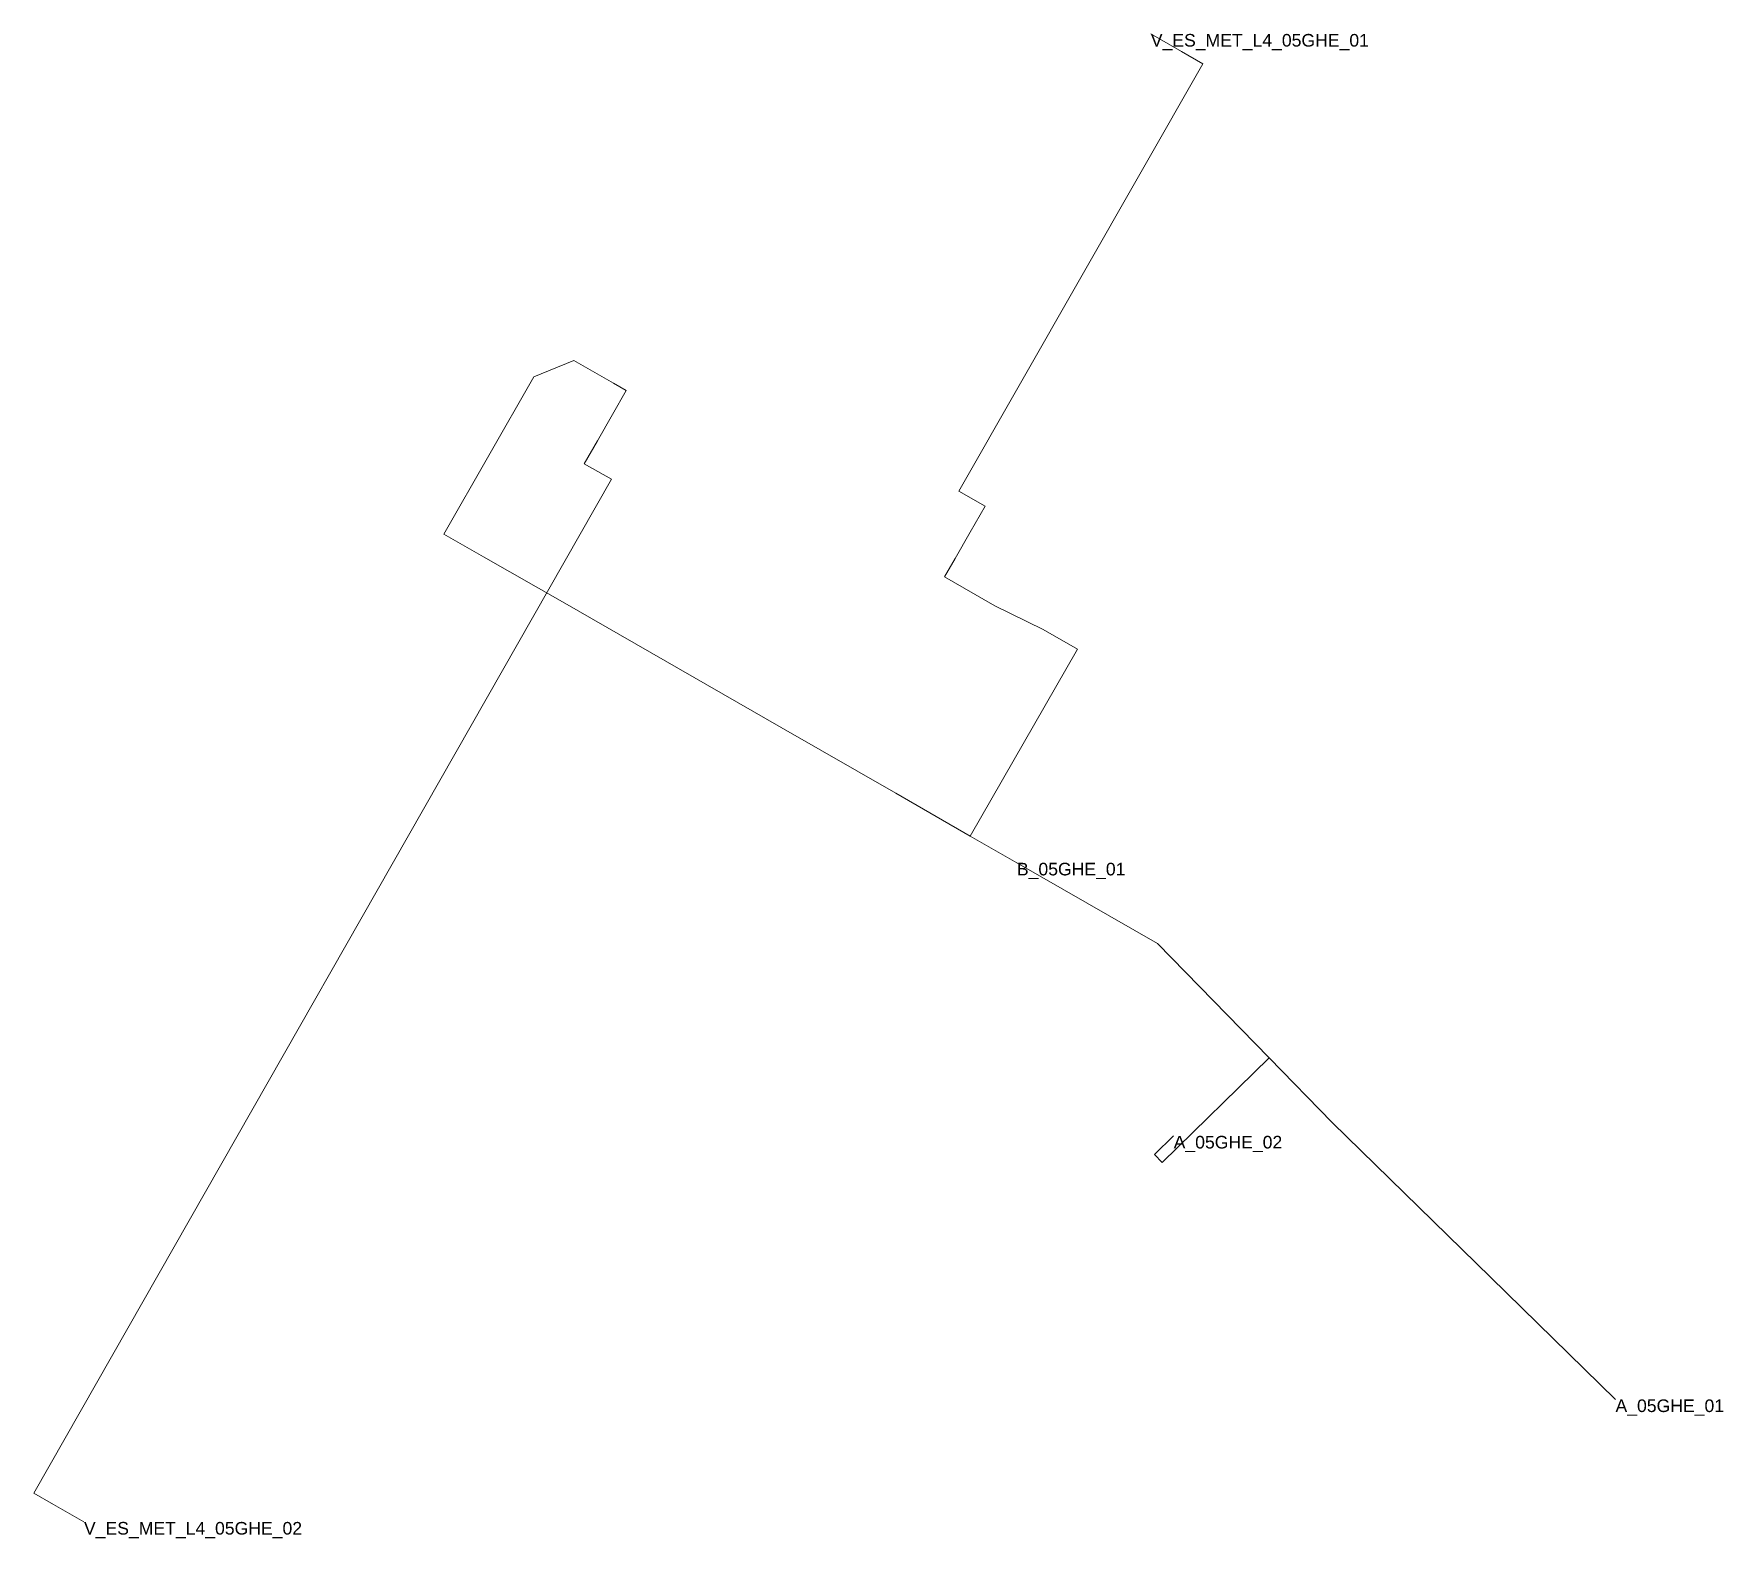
# Model space of a CAD drawing. Header units: metres. Extents: x 430945.5 to 431012.6, y 4585233.4 to 4585293.1.
import ezdxf
from ezdxf.enums import TextEntityAlignment as Align

# ---------------------------------------------------------------- set-up
doc = ezdxf.new("R2010")
doc.units = ezdxf.units.M
doc.header["$MEASUREMENT"] = 0
for name, color, linetype, lineweight, true_color in [('01_A_AccesTren_t', 40, 'Continuous', 0, 0xffd600), ('01_C_AccesExt_t', 251, 'Continuous', 0, 0x646464), ('01_I_Ascensor_l', 251, 'Continuous', 0, 0x646464), ('01_I_BarreraTarifaria_t', 251, 'Continuous', 0, 0x646464), ('01_I_Horitzontal_l', 251, 'Continuous', 0, 0x646464), ('01_I_Rampa_l', 251, 'Continuous', 0, 0x646464)]:
    doc.layers.add(name, color=color, linetype=linetype, lineweight=lineweight, true_color=true_color)
doc.styles.add('Style-Arial', font='arial.ttf')

msp = doc.modelspace()

# ---------------------------------------------------------------- linework, layer by layer
at = {"layer": '01_I_Ascensor_l'}
for p, q in [((430966.955853, 4585280.136633, -20), (430965.368351, 4585279.492397, -10)), ((430983.67031, 4585270.408244, -20), (430985.580133, 4585269.46066, -10)), ((430990.004138, 4585248.62498), (430990.306246, 4585248.315276, -10))]:
    msp.add_line(p, q, dxfattribs=at)
at = {"layer": '01_I_Horitzontal_l'}
for p, q in [((430961.798535, 4585273.242114, -10), (430965.368351, 4585279.492397, -10)), ((430963.362859, 4585272.348658, -10), (430961.798535, 4585273.242114, -10)), ((430975.18857, 4585265.570553, -10), (430966.501829, 4585270.555852, -10)), ((430982.688349, 4585261.266448, -10), (430979.735492, 4585262.961085, -10)), ((430984.54022, 4585260.203663, -10), (430982.688349, 4585261.266448, -10)), ((430990.306246, 4585248.315276, -10), (430994.553202, 4585252.460648, -10)), ((430994.553202, 4585252.460648, -10), (430997.057599, 4585249.891326, -10)), ((430990.763111, 4585249.36534), (430990.004138, 4585248.62498)), ((431003.354139, 4585243.738553, -10), (431008.301505, 4585238.904148, -10))]:
    msp.add_line(p, q, dxfattribs=at)
at = {"layer": '01_I_Horitzontal_l', "flags": 128}
for points, elevation in [([(430982.680831, 4585273.322757), (430983.275839, 4585274.364754), (430982.233842, 4585274.959763), (430991.918693, 4585291.920161), (430991.070988, 4585292.404224)], -20), ([(430966.955853, 4585280.136633), (430968.528209, 4585279.239668), (430969.027211, 4585278.955008), (430968.482344, 4585277.999871)], -20), ([(430967.888335, 4585276.957374), (430967.367623, 4585276.043514), (430968.450314, 4585275.426604), (430945.516972, 4585235.178136), (430946.292983, 4585234.73597)], -20), ([(430983.67031, 4585270.408244), (430981.669407, 4585271.55276), (430982.085822, 4585272.280759)], -20), ([(430982.688349, 4585261.266448), (430986.942335, 4585268.678895), (430985.580133, 4585269.46066)], -10), ([(430994.553202, 4585252.460648), (430990.122321, 4585257.000109), (430984.54022, 4585260.203663)], -10)]:
    msp.add_lwpolyline(points, dxfattribs=dict(at, elevation=elevation))
at = {"layer": '01_I_Rampa_l'}
for p, q in [((430991.070988, 4585292.404224, -20), (430989.855991, 4585293.099234, -20)), ((430968.482344, 4585277.999871, -20), (430967.888335, 4585276.957374, -20)), ((430982.085822, 4585272.280759, -20), (430982.680831, 4585273.322757, -20)), ((430966.501829, 4585270.555852, -10), (430963.362859, 4585272.348658, -10)), ((430979.735492, 4585262.961085, -10), (430975.18857, 4585265.570553, -10)), ((430997.057599, 4585249.891326, -10), (431003.354139, 4585243.738553, -10)), ((430946.292983, 4585234.73597, -20), (430947.508479, 4585234.04146, -20))]:
    msp.add_line(p, q, dxfattribs=at)

# ---------------------------------------------------------------- texts
at = {"layer": '01_A_AccesTren_t', "style": 'Style-Arial'}
for s, p in [('V_ES_MET_L4_05GHE_01', (430989.855991, 4585293.099234, -20)), ('V_ES_MET_L4_05GHE_02', (430947.508479, 4585234.04146, -20))]:
    msp.add_text(s, height=0.5, dxfattribs=at).set_placement(p, align=Align.TOP_LEFT)
at = {"layer": '01_C_AccesExt_t', "style": 'Style-Arial'}
for s, p in [('A_05GHE_02', (430990.763111, 4585249.36534)), ('A_05GHE_01', (431008.301505, 4585238.904148, -10))]:
    msp.add_text(s, height=0.5, dxfattribs=at).set_placement(p, align=Align.TOP_LEFT)
at = {"layer": '01_I_BarreraTarifaria_t', "style": 'Style-Arial'}
msp.add_text('B_05GHE_01', height=0.5, dxfattribs=at).set_placement((430984.54022, 4585260.203663, -10), align=Align.TOP_LEFT)

doc.saveas('drawing.dxf')
